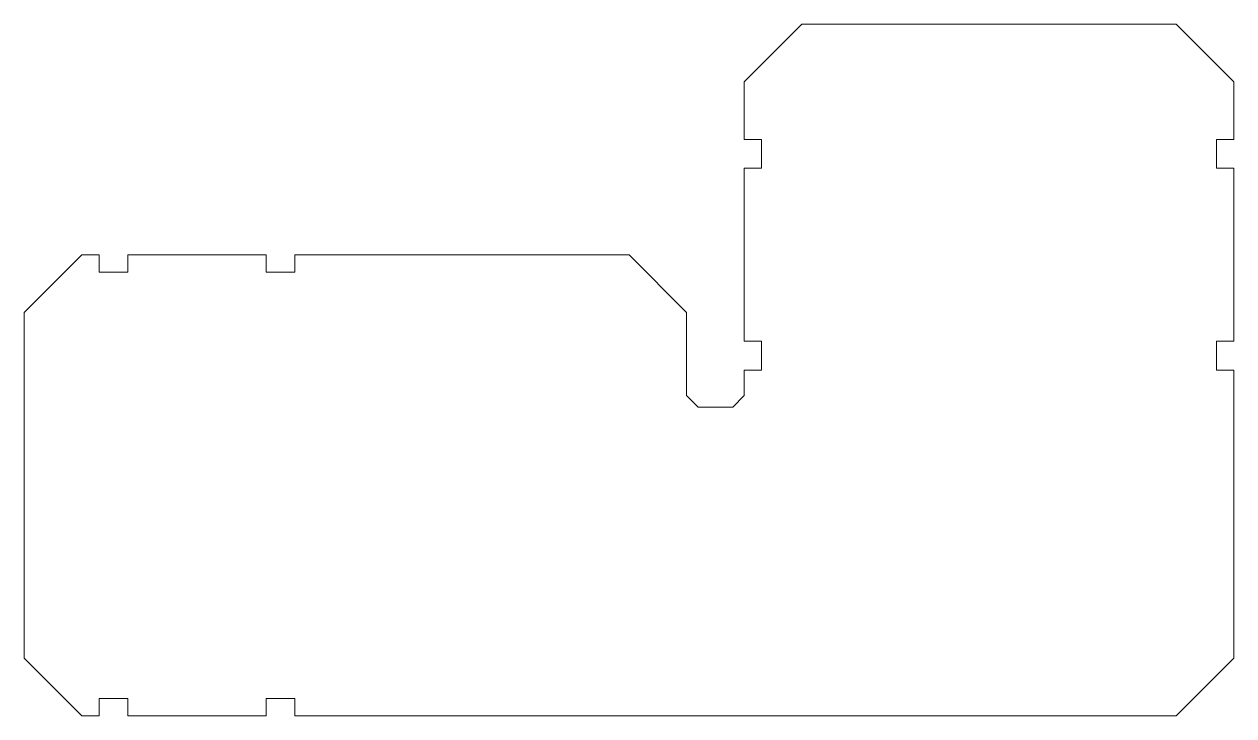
# Model space of a CAD drawing. Header units: millimetres. Extents: x -35 to 175, y -80 to 40.
import ezdxf

# ---------------------------------------------------------------- set-up
doc = ezdxf.new("R2010")
doc.units = ezdxf.units.MM

msp = doc.modelspace()

# ---------------------------------------------------------------- linework, layer by layer
at = {"color": 7, "linetype": 'Continuous', "lineweight": 15}
for p, q in [((90, 30), (100, 40)), ((100, 40), (165, 40)), ((165, 40), (175, 30)), ((90, 20), (90, 30)), ((175, 30), (175, 20)), ((93, 20), (90, 20)), ((93, 15), (93, 20)), ((175, 20), (172, 20)), ((172, 20), (172, 15)), ((90, -15), (90, 15)), ((90, 15), (93, 15)), ((172, 15), (175, 15)), ((175, 15), (175, -15)), ((-35, -10), (-25, 0)), ((-25, 0), (-22, 0)), ((-22, 0), (-22, -3)), ((-17, -3), (-17, 0)), ((-17, 0), (7, 0)), ((7, 0), (7, -3)), ((12, 0), (70, 0)), ((12, -3), (12, 0)), ((70, 0), (80, -10)), ((-22, -3), (-17, -3)), ((7, -3), (12, -3)), ((-35, -70), (-35, -10)), ((80, -10), (80, -24.43)), ((93, -15), (90, -15)), ((93, -20), (93, -15)), ((175, -15), (172, -15)), ((172, -15), (172, -20)), ((90, -24.43), (90, -20)), ((90, -20), (93, -20)), ((172, -20), (175, -20)), ((175, -20), (175, -70)), ((80, -24.43), (82, -26.43)), ((88, -26.43), (90, -24.43)), ((82, -26.43), (88, -26.43)), ((-25, -80), (-35, -70)), ((175, -70), (165, -80)), ((-17, -77), (-22, -77)), ((-22, -77), (-22, -80)), ((-17, -80), (-17, -77)), ((12, -77), (7, -77)), ((7, -77), (7, -80)), ((12, -80), (12, -77)), ((-22, -80), (-25, -80)), ((7, -80), (-17, -80)), ((165, -80), (12, -80))]:
    msp.add_line(p, q, dxfattribs=at)

doc.saveas('drawing.dxf')
